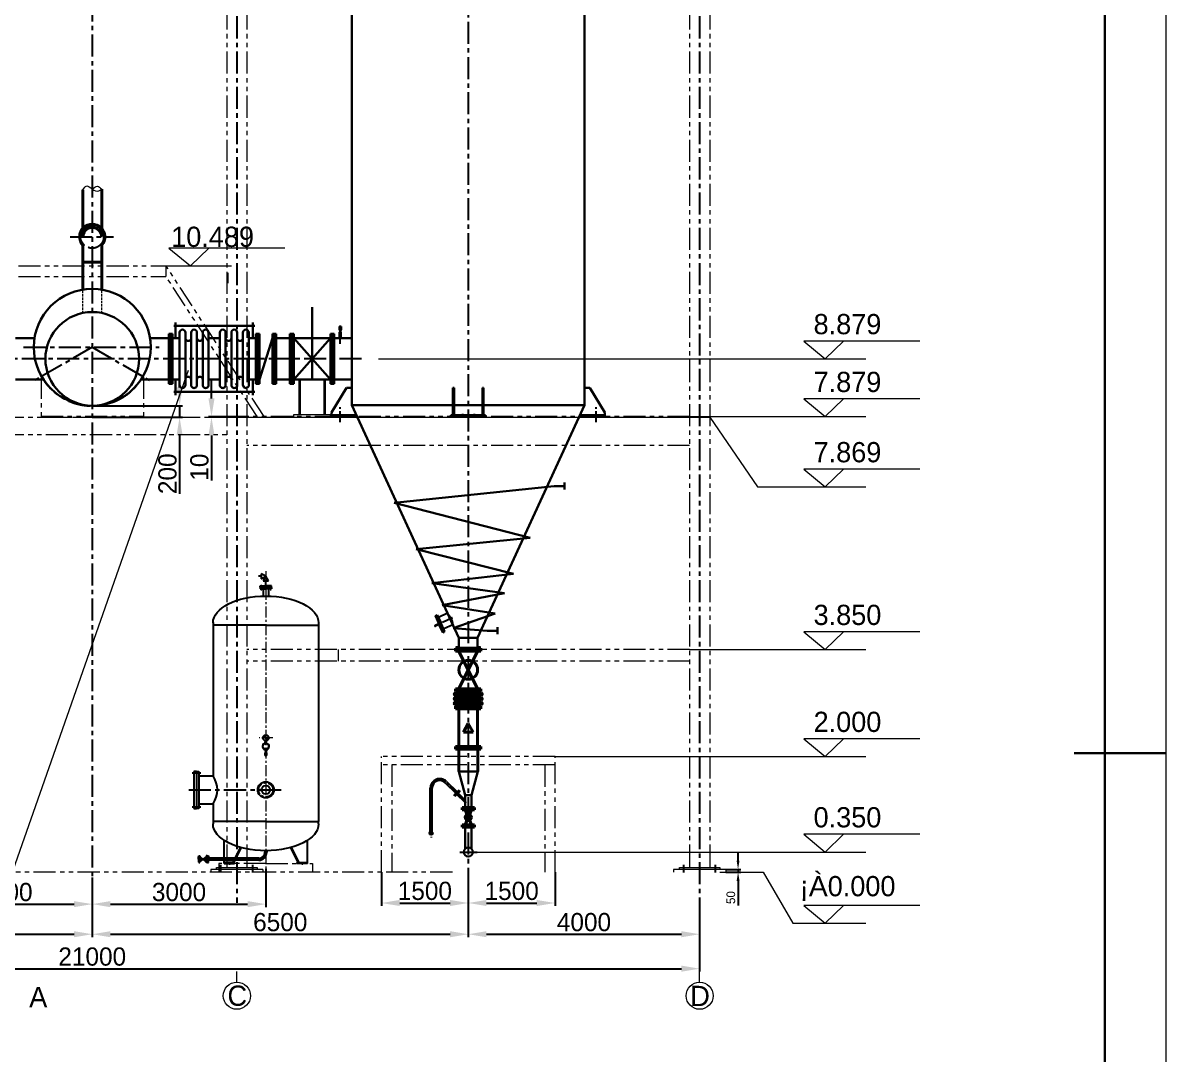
# Model space of a CAD drawing. Header units: millimetres. Extents: x 48549 to 244689, y 99496 to 172785.
# Drawn here: x 189479 to 209241, y 136122 to 153958 of the extents above; entities that cross this region are included whole.
import ezdxf

# ---------------------------------------------------------------- set-up
doc = ezdxf.new("R2010")
doc.units = ezdxf.units.MM
doc.header["$LTSCALE"] = 3
for name, pattern in [('CENTER', [50.8, 31.75, -6.35, 6.35, -6.35]), ('CENTERX2', [101.6, 63.5, -12.7, 12.7, -12.7]), ('DASHED', [19.05, 12.7, -6.35]), ('PHANTOMX2', [127, 63.5, -12.7, 12.7, -12.7, 12.7, -12.7])]:
    doc.linetypes.add(name, pattern=pattern)
doc.layers.add('3中心线层', color=1, linetype='CENTER', plot=False)
for name, color, linetype, lineweight in [('CON', 7, 'Continuous', 40), ('Layer3', 6, 'Continuous', 18), ('Layer4', 4, 'DASHED', 5), ('中心线', 1, 'CENTERX2', 18), ('双点划线', 3, 'PHANTOMX2', 20), ('图层1', 7, 'Continuous', 30), ('图层2', 1, 'CENTERX2', 15), ('图层3', 6, 'Continuous', 9), ('图框_内框线', 5, 'Continuous', 30), ('图框_外框线', 7, 'Continuous', 9)]:
    doc.layers.add(name, color=color, linetype=linetype, lineweight=lineweight)
doc.layers.add('Layer1', color=1, linetype='CENTERX2')
doc.styles.add('仿宋体', font='ttxt1.shx', dxfattribs={"bigfont": 'hzfs.shx'})
doc.dimstyles.new('ISO-25', dxfattribs={"dimtxt": 150, "dimasz": 150, "dimexe": 50, "dimexo": 0, "dimgap": 50, "dimtad": 1, "dimdec": 1, "dimdsep": 46, "dimtxsty": '仿宋体', "dimcen": 2.5, "dimazin": 0, "dimtfac": 1, "dimtdec": 1, "dimtmove": 0, "dimatfit": 3, "dimfxl": 1, "dimarcsym": 0})

# ---------------------------------------------------------------- blocks, each defined once
blk = doc.blocks.new('*D39')
at = {"layer": 'Defpoints', "color": 0, "ltscale": 3}
for p in [(184178, 138736), (190678, 138736), (190678, 138196)]:
    blk.add_point(p, dxfattribs=at)
at = {"layer": '图层3', "color": 0, "lineweight": -2, "ltscale": 3}
for p, q in [((184178, 138736), (184178, 138146)), ((190678, 138736), (190678, 138146)), ((184493, 138196), (190363, 138196))]:
    blk.add_line(p, q, dxfattribs=at)
at = {"layer": '图层3', "color": 0, "ltscale": 3}
for points in [[(184493, 138249), (184493, 138144), (184178, 138196)], [(190363, 138249), (190363, 138144), (190678, 138196)]]:
    blk.add_solid(points, dxfattribs=at)
at = {"layer": '图层3', "color": 0, "ltscale": 3, "insert": (187428, 138404), "char_height": 315, "attachment_point": 5, "style": '仿宋体'}
blk.add_mtext('6500', dxfattribs=at)
blk = doc.blocks.new('*D40')
at = {"layer": 'Defpoints', "color": 0, "ltscale": 3}
for p in [(197178, 138736), (190678, 138717), (197178, 138196)]:
    blk.add_point(p, dxfattribs=at)
at = {"layer": '图层3', "color": 0, "lineweight": -2, "ltscale": 3}
for p, q in [((197178, 138736), (197178, 138146)), ((190678, 138717), (190678, 138146)), ((190993, 138196), (196863, 138196))]:
    blk.add_line(p, q, dxfattribs=at)
at = {"layer": '图层3', "color": 0, "ltscale": 3}
for points in [[(190993, 138249), (190993, 138144), (190678, 138196)], [(196863, 138249), (196863, 138144), (197178, 138196)]]:
    blk.add_solid(points, dxfattribs=at)
at = {"layer": '图层3', "color": 0, "ltscale": 3, "insert": (193928, 138404), "char_height": 315, "attachment_point": 5, "style": '仿宋体'}
blk.add_mtext('6500', dxfattribs=at)
blk = doc.blocks.new('*D41')
at = {"layer": 'Defpoints', "color": 0, "ltscale": 3}
for p in [(187678, 139179), (190678, 139179), (190678, 138717)]:
    blk.add_point(p, dxfattribs=at)
at = {"layer": '图层3', "color": 0, "lineweight": -2, "ltscale": 3}
for p, q in [((187678, 139179), (187678, 138667)), ((190678, 139179), (190678, 138667)), ((187993, 138717), (190363, 138717))]:
    blk.add_line(p, q, dxfattribs=at)
at = {"layer": '图层3', "color": 0, "ltscale": 3}
for points in [[(187993, 138769), (187993, 138664), (187678, 138717)], [(190363, 138769), (190363, 138664), (190678, 138717)]]:
    blk.add_solid(points, dxfattribs=at)
at = {"layer": '图层3', "color": 0, "ltscale": 3, "insert": (189178, 138924), "char_height": 315, "attachment_point": 5, "style": '仿宋体'}
blk.add_mtext('3000', dxfattribs=at)
blk = doc.blocks.new('*D42')
at = {"layer": 'Defpoints', "color": 0, "ltscale": 3}
for p in [(193678, 139329), (190678, 139179), (193678, 138717)]:
    blk.add_point(p, dxfattribs=at)
at = {"layer": '图层3', "color": 0, "lineweight": -2, "ltscale": 3}
for p, q in [((193678, 139329), (193678, 138667)), ((190678, 139179), (190678, 138667)), ((190993, 138717), (193363, 138717))]:
    blk.add_line(p, q, dxfattribs=at)
at = {"layer": '图层3', "color": 0, "ltscale": 3}
for points in [[(190993, 138769), (190993, 138664), (190678, 138717)], [(193363, 138769), (193363, 138664), (193678, 138717)]]:
    blk.add_solid(points, dxfattribs=at)
at = {"layer": '图层3', "color": 0, "ltscale": 3, "insert": (192178, 138924), "char_height": 315, "attachment_point": 5, "style": '仿宋体'}
blk.add_mtext('3000', dxfattribs=at)
blk = doc.blocks.new('*D50')
at = {"layer": 'Defpoints', "color": 0, "ltscale": 3}
for p in [(180178, 138736), (201178, 138736), (201178, 137600)]:
    blk.add_point(p, dxfattribs=at)
at = {"layer": '图层3', "color": 0, "lineweight": -2, "ltscale": 3}
for p, q in [((180178, 138736), (180178, 137550)), ((201178, 138736), (201178, 137550)), ((180493, 137600), (200863, 137600))]:
    blk.add_line(p, q, dxfattribs=at)
at = {"layer": '图层3', "color": 0, "ltscale": 3}
for points in [[(180493, 137653), (180493, 137548), (180178, 137600)], [(200863, 137653), (200863, 137548), (201178, 137600)]]:
    blk.add_solid(points, dxfattribs=at)
at = {"layer": '图层3', "color": 0, "ltscale": 3, "insert": (190678, 137808), "char_height": 315, "attachment_point": 5, "style": '仿宋体'}
blk.add_mtext('21000', dxfattribs=at)
blk = doc.blocks.new('*D55')
at = {"layer": 'Defpoints', "color": 0, "ltscale": 3}
for p in [(197178, 138736), (201178, 138736), (201178, 138196)]:
    blk.add_point(p, dxfattribs=at)
at = {"layer": '图层3', "color": 0, "lineweight": -2, "ltscale": 3}
for p, q in [((197178, 138736), (197178, 138146)), ((201178, 138736), (201178, 138146)), ((197493, 138196), (200863, 138196))]:
    blk.add_line(p, q, dxfattribs=at)
at = {"layer": '图层3', "color": 0, "ltscale": 3}
for points in [[(197493, 138249), (197493, 138144), (197178, 138196)], [(200863, 138249), (200863, 138144), (201178, 138196)]]:
    blk.add_solid(points, dxfattribs=at)
at = {"layer": '图层3', "color": 0, "ltscale": 3, "insert": (199178, 138404), "char_height": 315, "attachment_point": 5, "style": '仿宋体'}
blk.add_mtext('4000', dxfattribs=at)
blk = doc.blocks.new('*D79')
at = {"layer": 'Defpoints', "color": 0, "ltscale": 3}
for p in [(190678, 147337), (190678, 147137), (192188, 147137)]:
    blk.add_point(p, dxfattribs=at)
at = {"layer": '图层3', "color": 0, "lineweight": -2, "ltscale": 3}
for p, q in [((192188, 147652), (192188, 147967)), ((190678, 147337), (192238, 147337)), ((192188, 147337), (192188, 147137)), ((190678, 147137), (192238, 147137)), ((192188, 146822), (192188, 145813))]:
    blk.add_line(p, q, dxfattribs=at)
at = {"layer": '图层3', "color": 0, "ltscale": 3}
for points in [[(192135, 147652), (192240, 147652), (192188, 147337)], [(192135, 146822), (192240, 146822), (192188, 147137)]]:
    blk.add_solid(points, dxfattribs=at)
at = {"layer": '图层3', "color": 0, "ltscale": 3, "insert": (191980, 146160), "char_height": 315, "attachment_point": 5, "rotation": 90, "style": '仿宋体'}
blk.add_mtext('200', dxfattribs=at)
blk = doc.blocks.new('*D82')
at = {"layer": 'Defpoints', "color": 0, "ltscale": 3}
for p in [(195678, 139268), (197178, 139268), (197178, 138736)]:
    blk.add_point(p, dxfattribs=at)
at = {"layer": '图层3', "color": 0, "lineweight": -2, "ltscale": 3}
for p, q in [((195678, 139268), (195678, 138686)), ((197178, 139268), (197178, 138686)), ((195993, 138736), (196863, 138736))]:
    blk.add_line(p, q, dxfattribs=at)
at = {"layer": '图层3', "color": 0, "ltscale": 3}
for points in [[(195993, 138789), (195993, 138684), (195678, 138736)], [(196863, 138789), (196863, 138684), (197178, 138736)]]:
    blk.add_solid(points, dxfattribs=at)
at = {"layer": '图层3', "color": 0, "ltscale": 3, "insert": (196428, 138944), "char_height": 315, "attachment_point": 5, "style": '仿宋体'}
blk.add_mtext('1500', dxfattribs=at)
blk = doc.blocks.new('*D83')
at = {"layer": 'Defpoints', "color": 0, "ltscale": 3}
for p in [(197178, 139268), (198678, 139268), (198678, 138736)]:
    blk.add_point(p, dxfattribs=at)
at = {"layer": '图层3', "color": 0, "lineweight": -2, "ltscale": 3}
for p, q in [((197178, 139268), (197178, 138686)), ((198678, 139268), (198678, 138686)), ((197493, 138736), (198363, 138736))]:
    blk.add_line(p, q, dxfattribs=at)
at = {"layer": '图层3', "color": 0, "ltscale": 3}
for points in [[(197493, 138789), (197493, 138684), (197178, 138736)], [(198363, 138789), (198363, 138684), (198678, 138736)]]:
    blk.add_solid(points, dxfattribs=at)
at = {"layer": '图层3', "color": 0, "ltscale": 3, "insert": (197928, 138944), "char_height": 315, "attachment_point": 5, "style": '仿宋体'}
blk.add_mtext('1500', dxfattribs=at)
blk = doc.blocks.new('*D96')
at = {"layer": 'Defpoints', "color": 0, "ltscale": 3}
for p in [(201628, 139318), (201628, 139268), (201842, 139268)]:
    blk.add_point(p, dxfattribs=at)
at = {"layer": '图层3', "color": 0, "lineweight": -2, "ltscale": 3}
for p, q in [((201842, 139468), (201842, 139618)), ((201628, 139318), (201892, 139318)), ((201628, 139268), (201892, 139268)), ((201842, 139318), (201842, 139268)), ((201842, 139118), (201842, 138691))]:
    blk.add_line(p, q, dxfattribs=at)
at = {"layer": '图层3', "color": 0, "ltscale": 3}
for points in [[(201817, 139468), (201867, 139468), (201842, 139318)], [(201817, 139118), (201867, 139118), (201842, 139268)]]:
    blk.add_solid(points, dxfattribs=at)
at = {"layer": '图层3', "color": 0, "ltscale": 3, "insert": (201717, 138830), "char_height": 150, "attachment_point": 5, "rotation": 90, "style": '仿宋体'}
blk.add_mtext('50', dxfattribs=at)
blk = doc.blocks.new('*D103')
at = {"layer": 'Defpoints', "color": 0, "ltscale": 3}
for p in [(192739, 147137), (193353, 147147), (193353, 147137)]:
    blk.add_point(p, dxfattribs=at)
at = {"layer": '图层3', "color": 0, "lineweight": -2, "ltscale": 3}
for p, q in [((192739, 147462), (192739, 147777)), ((193353, 147147), (192689, 147147)), ((193353, 147137), (192689, 147137)), ((192739, 147147), (192739, 147137)), ((192739, 146822), (192739, 146041))]:
    blk.add_line(p, q, dxfattribs=at)
at = {"layer": '图层3', "color": 0, "ltscale": 3}
for points in [[(192687, 147462), (192792, 147462), (192739, 147147)], [(192687, 146822), (192792, 146822), (192739, 147137)]]:
    blk.add_solid(points, dxfattribs=at)
at = {"layer": '图层3', "color": 0, "ltscale": 3, "insert": (192532, 146274), "char_height": 315, "attachment_point": 5, "rotation": 90, "style": '仿宋体'}
blk.add_mtext('10', dxfattribs=at)

msp = doc.modelspace()

# ---------------------------------------------------------------- linework, layer by layer
for p, q in [((194949.943, 148657.139), (194949.943, 148707.139)), ((194981.943, 148707.139), (194949.943, 148707.139)), ((194949.943, 148657.139), (194981.943, 148657.139)), ((194981.943, 148657.139), (194949.943, 148607.139)), ((194981.943, 148607.139), (194949.943, 148657.139)), ((194981.943, 148707.139), (194981.943, 148657.139)), ((194949.943, 148507.139), (194949.943, 148607.139)), ((194981.943, 148607.139), (194949.943, 148607.139)), ((194981.943, 148507.139), (194981.943, 148607.139)), ((193600.449, 144386.026), (193552.693, 144386.026)), ((193600.449, 144430.768), (193600.449, 144341.284)), ((193677.943, 144386.026), (193600.449, 144430.768)), ((193600.449, 144341.284), (193677.943, 144386.026)), ((193677.943, 144386.026), (193633.202, 144308.531)), ((193633.202, 144308.531), (193722.685, 144308.531)), ((193722.685, 144308.531), (193677.943, 144386.026)), ((193677.943, 144219.98), (193677.943, 144308.531)), ((193580.443, 144198.98), (193580.443, 144219.98)), ((193580.443, 144219.98), (193677.943, 144219.98)), ((193677.943, 144198.98), (193580.443, 144198.98)), ((193580.443, 144192.98), (193580.443, 144171.98)), ((193677.943, 144192.98), (193580.443, 144192.98)), ((193580.443, 144171.98), (193677.943, 144171.98)), ((193610.443, 144195.98), (193610.443, 144198.98)), ((193610.443, 144195.98), (193610.443, 144192.98)), ((193677.943, 144195.98), (193610.443, 144195.98)), ((193677.943, 144195.98), (193610.443, 144195.98)), ((193677.943, 144195.98), (193610.443, 144195.98)), ((193677.943, 144195.98), (193610.443, 144195.98)), ((193633.443, 144171.98), (193633.443, 144044.896)), ((193775.443, 144219.98), (193677.943, 144219.98)), ((193677.943, 144198.98), (193775.443, 144198.98)), ((193677.943, 144195.98), (193745.443, 144195.98)), ((193677.943, 144192.98), (193775.443, 144192.98)), ((193775.443, 144171.98), (193677.943, 144171.98)), ((193722.443, 144171.98), (193722.443, 144044.896)), ((193745.443, 144195.98), (193745.443, 144198.98)), ((193745.443, 144195.98), (193745.443, 144192.98)), ((193775.443, 144198.98), (193775.443, 144219.98)), ((193775.443, 144192.98), (193775.443, 144171.98)), ((196603.156, 143700.342), (196621.299, 143708.757)), ((196603.156, 143700.342), (196669.427, 143557.463)), ((196621.299, 143708.757), (196641.257, 143718.014)), ((196621.299, 143708.757), (196687.57, 143565.878)), ((196621.299, 143708.757), (196687.57, 143565.878)), ((196641.257, 143718.014), (196707.528, 143575.135)), ((196819.121, 143747.6), (196661.454, 143674.47)), ((192765.943, 143588.076), (192765.943, 143543.039)), ((193677.943, 143543.039), (192765.943, 143543.039)), ((192765.943, 143543.039), (192765.943, 141890.743)), ((192765.943, 143543.039), (192765.943, 141990.95)), ((193677.943, 143543.039), (194589.943, 143543.039)), ((194589.943, 143588.076), (194589.943, 143543.039)), ((194589.943, 143543.039), (194589.943, 143087.539)), ((196666.902, 143562.906), (196605.214, 143534.294)), ((196671.951, 143552.02), (196610.264, 143523.408)), ((196735.697, 143414.584), (196669.427, 143557.463)), ((196753.841, 143422.999), (196687.57, 143565.878)), ((196753.841, 143422.999), (196687.57, 143565.878)), ((196773.799, 143432.256), (196707.528, 143575.135)), ((196910.538, 143548.591), (196753.602, 143475.8)), ((196735.697, 143414.584), (196753.841, 143422.999)), ((196753.841, 143422.999), (196773.799, 143432.256)), ((194589.943, 143087.539), (194589.943, 140693.18)), ((192765.943, 141890.743), (192765.943, 140932.732)), ((193653.877, 141622.842), (193692.51, 141566.197)), ((193702.129, 141575.779), (193653.877, 141622.842)), ((193677.742, 141542.73), (193667.742, 141542.705)), ((193667.742, 141542.705), (193677.861, 141527.73)), ((193667.742, 141542.705), (193667.779, 141527.705)), ((193677.943, 141542.73), (193667.779, 141527.705)), ((193677.861, 141527.73), (193667.779, 141527.705)), ((193673.361, 141527.719), (193673.361, 141525.447)), ((193677.861, 141527.73), (193687.943, 141527.73)), ((193677.943, 141542.73), (193687.943, 141542.73)), ((193687.943, 141542.73), (193677.943, 141527.73)), ((193677.943, 141542.73), (193687.943, 141527.73)), ((193687.943, 141542.73), (193687.943, 141527.73)), ((193692.51, 141566.197), (193689.112, 141580.711)), ((193689.112, 141580.711), (193702.129, 141575.779)), ((193692.943, 141326.227), (193662.861, 141326.153)), ((193662.861, 141326.153), (193662.944, 141292.695)), ((193678.238, 141341.191), (193668.238, 141341.167)), ((193668.238, 141341.167), (193678.357, 141326.191)), ((193668.238, 141341.167), (193668.274, 141326.167)), ((193678.439, 141341.191), (193668.274, 141326.167)), ((193673.443, 141341.19), (193673.475, 141350.096)), ((193678.439, 141341.191), (193688.439, 141326.191)), ((193688.439, 141341.191), (193678.439, 141326.191)), ((193678.439, 141341.191), (193688.439, 141341.191)), ((193682.443, 141341.19), (193682.443, 141350.096)), ((193688.439, 141341.191), (193688.439, 141326.191)), ((193692.943, 141326.227), (193692.943, 141292.732)), ((192477.943, 141012.732), (192435.943, 141012.732)), ((192435.943, 141012.732), (192435.943, 140372.732)), ((192477.943, 141012.732), (192477.943, 140372.732)), ((192477.943, 141012.732), (192519.943, 141012.732)), ((192519.943, 141012.732), (192519.943, 140372.732)), ((192519.943, 140932.732), (192765.943, 140932.732)), ((196520.473, 139966.739), (196520.402, 140720.256)), ((196552.444, 139966.728), (196552.411, 140720.257)), ((196781.159, 140815.019), (196961.297, 140634.898)), ((196803.777, 140837.656), (196983.923, 140657.527)), ((194589.943, 140693.18), (194589.943, 140143.18)), ((196931.904, 140605.503), (196972.56, 140646.163)), ((196940.389, 140597.018), (196931.904, 140605.503)), ((196981.046, 140637.678), (196940.389, 140597.018)), ((196983.924, 140634.899), (196943.267, 140594.239)), ((196943.267, 140594.239), (196951.753, 140585.754)), ((196951.753, 140585.754), (196992.41, 140626.414)), ((196959.48, 140613.282), (196958.066, 140614.696)), ((196982.46, 140636.264), (196959.48, 140613.282)), ((196959.48, 140613.282), (196960.895, 140611.868)), ((196982.51, 140636.314), (196959.53, 140613.331)), ((197013.217, 140686.824), (196972.56, 140646.163)), ((196981.046, 140637.678), (197021.703, 140678.339)), ((197123.936, 140472.274), (196981.097, 140615.1)), ((196982.51, 140636.314), (197005.44, 140659.246)), ((196983.924, 140634.899), (197024.581, 140675.56)), ((197033.066, 140667.075), (196992.41, 140626.414)), ((197123.934, 140517.529), (197003.723, 140637.729)), ((197005.44, 140659.246), (197004.026, 140660.66)), ((197005.44, 140659.246), (197006.855, 140657.832)), ((197021.703, 140678.339), (197013.217, 140686.824)), ((197024.581, 140675.56), (197033.066, 140667.075)), ((192435.943, 140372.732), (192477.943, 140372.732)), ((192519.943, 140372.732), (192477.943, 140372.732)), ((192519.943, 140452.732), (192765.943, 140452.732)), ((192765.943, 140452.733), (192765.943, 140103.143)), ((193677.943, 140143.18), (192765.943, 140143.18)), ((193677.943, 140143.18), (194589.943, 140143.18)), ((194589.943, 140103.143), (194589.943, 140143.18)), ((192957.943, 139812.943), (192967.943, 139812.943)), ((192957.943, 139509.18), (192957.943, 139812.943)), ((194397.943, 139812.943), (194387.943, 139812.943)), ((194397.943, 139417.939), (194397.943, 139812.943)), ((192516.897, 139533.18), (192518.674, 139533.18)), ((192516.897, 139493.18), (192516.897, 139533.18)), ((192516.897, 139493.18), (192516.897, 139533.18)), ((192518.674, 139550.957), (192537.119, 139550.957)), ((192518.674, 139493.18), (192518.674, 139550.957)), ((192537.119, 139550.957), (192537.119, 139493.18)), ((192646.032, 139453.18), (192537.119, 139533.18)), ((192646.032, 139533.18), (192537.119, 139453.18)), ((192664.477, 139550.957), (192646.032, 139550.957)), ((192646.032, 139550.957), (192646.032, 139493.18)), ((192664.477, 139493.18), (192664.477, 139550.957)), ((192666.255, 139533.18), (192664.477, 139533.18)), ((192666.255, 139533.18), (192668.032, 139533.18)), ((192666.255, 139493.18), (192666.255, 139533.18)), ((192666.255, 139493.18), (192666.255, 139533.18)), ((192666.255, 139493.18), (192666.255, 139533.18)), ((192666.255, 139493.18), (192666.255, 139533.18)), ((192668.032, 139550.957), (192686.477, 139550.957)), ((192668.032, 139493.18), (192668.032, 139550.957)), ((192686.477, 139550.957), (192686.477, 139493.18)), ((193237.474, 139698.274), (193142.437, 139509.18)), ((193253.219, 139693.973), (193160.344, 139509.18)), ((193661.943, 139640.843), (193661.943, 139613.18)), ((193693.943, 139640.843), (193693.943, 139613.18)), ((194102.668, 139693.973), (194233.357, 139433.939)), ((194118.413, 139698.274), (194251.265, 139433.939)), ((192516.897, 139493.18), (192516.897, 139453.18)), ((192516.897, 139493.18), (192516.897, 139453.18)), ((192516.897, 139453.18), (192518.674, 139453.18)), ((192518.674, 139493.18), (192518.674, 139435.402)), ((192518.674, 139435.402), (192537.119, 139435.402)), ((192537.119, 139435.402), (192537.119, 139493.18)), ((192646.032, 139435.402), (192646.032, 139493.18)), ((192664.477, 139435.402), (192646.032, 139435.402)), ((192664.477, 139493.18), (192664.477, 139435.402)), ((192666.255, 139453.18), (192664.477, 139453.18)), ((192666.255, 139493.18), (192666.255, 139453.18)), ((192666.255, 139493.18), (192666.255, 139453.18)), ((192666.255, 139493.18), (192666.255, 139453.18)), ((192666.255, 139493.18), (192666.255, 139453.18)), ((192666.255, 139453.18), (192668.032, 139453.18)), ((192668.032, 139493.18), (192668.032, 139435.402)), ((192668.032, 139435.402), (192686.477, 139435.402)), ((193557.943, 139509.18), (192686.477, 139509.18)), ((192686.477, 139435.402), (192686.477, 139493.18)), ((193557.943, 139477.18), (192686.477, 139477.18)), ((192957.943, 139417.939), (192957.943, 139477.18)), ((193137.943, 139433.939), (192957.943, 139433.939)), ((192957.943, 139417.939), (193137.943, 139417.939)), ((193032.943, 139433.939), (193032.943, 139417.939)), ((193062.943, 139433.939), (193062.943, 139417.939)), ((193126.355, 139477.18), (193104.622, 139433.939)), ((193144.262, 139477.18), (193122.529, 139433.939)), ((193137.943, 139417.939), (193137.943, 139433.939)), ((194217.943, 139417.939), (194217.943, 139433.939)), ((194217.943, 139433.939), (194397.943, 139433.939)), ((194397.943, 139417.939), (194217.943, 139417.939)), ((194292.943, 139433.939), (194292.943, 139417.939)), ((194322.943, 139433.939), (194322.943, 139417.939))]:
    msp.add_line(p, q)
for centre, radius in [((193677.943, 141592.73), 50), ((193677.943, 141443.951), 49.562), ((193677.943, 140693.18), 140), ((193677.943, 140693.18), 75), ((196536.451, 139943.139), 28.5)]:
    msp.add_circle(centre, radius)
for centre, radius, start, end in [((196607.739, 143528.851), 6, 114.8830817, 294.8830817), ((193643.361, 141525.447), 30, 292.9934785, 4.342018), ((193643.361, 141525.447), 39, 292.9934785, 3.3553071), ((193677.943, 141443.951), 58.531, 300.1431848, 93.0581539), ((193677.943, 141443.951), 58.531, 112.9934785, 277.5237951), ((193732.443, 141350.096), 58.968, 120.1431848, 180), ((193732.443, 141350.096), 50, 120.1431848, 180), ((193677.943, 141292.732), 15, 180, 0.1409267), ((192417.69, 140692.732), 422.942, 325.4271683, 34.5728317), ((196686.402, 140720.271), 166, 45.0026719, 180.0053438), ((196686.411, 140720.263), 134, 45.0026719, 180.0025358), ((193557.943, 139613.18), 104, 269.999765, 0), ((193557.943, 139613.18), 136, 269.9997882, 0)]:
    msp.add_arc(centre, radius, start, end)
at = {"extrusion": (0, 0, -1)}
for centre, major_axis in [((193677.943, 143583.076), (912, 0)), ((193677.943, 140103.143), (-912, 0))]:
    msp.add_ellipse(centre, major_axis=major_axis, ratio=0.506985055, start_param=3.141592654, end_param=6.283185307, dxfattribs=at)
msp.add_spline([(196819.121, 143747.6), (196883.775, 143656.783), (196910.538, 143548.591)], degree=3)
at = {"layer": '3中心线层'}
msp.add_line((194965.943, 148407.268), (194965.943, 148720.702), dxfattribs=at)
at = {"layer": 'CON'}
for p, q in [((190514.223, 150400.356), (190514.288, 151069.865)), ((190841.69, 150400.325), (190841.753, 151081.33)), ((190514.174, 149343.773), (190514.251, 150137.17)), ((190841.643, 149343.784), (190841.716, 150137.17)), ((190514.165, 149816.795), (190841.634, 149816.763)), ((196957.943, 143142.139), (197397.943, 143142.139)), ((196957.943, 143094.139), (196957.943, 143142.139)), ((196957.943, 143118.139), (197397.943, 143118.139)), ((196957.943, 143094.139), (197397.943, 143094.139)), ((197015.443, 142442.139), (197340.443, 143094.139)), ((197340.443, 142442.139), (197015.443, 143094.139)), ((197397.943, 143094.139), (197397.943, 143142.139)), ((197400.443, 142368.139), (196955.443, 142368.139)), ((197400.443, 142328.139), (196955.443, 142328.139)), ((196957.943, 142442.139), (197397.943, 142442.139)), ((196957.943, 142442.139), (196957.943, 142394.139)), ((196957.943, 142418.139), (197397.943, 142418.139)), ((196957.943, 142394.139), (197397.943, 142394.139)), ((197015.443, 142368.139), (197015.443, 142394.139)), ((197340.443, 142368.139), (197340.443, 142394.139)), ((197397.943, 142442.139), (197397.943, 142394.139)), ((197400.443, 142288.139), (196955.443, 142288.139)), ((197400.443, 142248.139), (196955.443, 142248.139)), ((197400.443, 142208.139), (196955.443, 142208.139)), ((197400.443, 142168.139), (196955.443, 142168.139)), ((196957.943, 142142.139), (197397.943, 142142.139)), ((196957.943, 142142.139), (196957.943, 142094.139)), ((196957.943, 142118.139), (197397.943, 142118.139)), ((196957.943, 142094.139), (197397.943, 142094.139)), ((197015.443, 142142.139), (197015.443, 142168.139)), ((197015.443, 142094.139), (197015.443, 141442.139)), ((197340.443, 142142.139), (197340.443, 142168.139)), ((197340.443, 142094.139), (197340.443, 141442.139)), ((197397.943, 142142.139), (197397.943, 142094.139)), ((197177.943, 141838.139), (197092.943, 141690.915)), ((197177.943, 141838.139), (197262.943, 141690.915)), ((197092.943, 141690.915), (197262.943, 141690.915)), ((196957.943, 141442.139), (197397.943, 141442.139)), ((196957.943, 141442.139), (196957.943, 141394.139)), ((196957.943, 141418.139), (197397.943, 141418.139)), ((196957.943, 141394.139), (197397.943, 141394.139)), ((197015.503, 141394.131), (197015.521, 141008.513)), ((197340.503, 141394.147), (197340.521, 141008.529)), ((197397.943, 141442.139), (197397.943, 141394.139)), ((197073.013, 140386.143), (197073.012, 140350.136)), ((197073.012, 140350.136), (197283.021, 140350.144)), ((197073.013, 140386.134), (197283.019, 140386.144)), ((197073.013, 140368.134), (197283.02, 140368.144)), ((197124.05, 140350.138), (197232.037, 140086.141)), ((197124.062, 140086.136), (197232.024, 140350.141)), ((197283.019, 140386.144), (197283.021, 140350.144)), ((197073.027, 140086.143), (197073.026, 140050.136)), ((197073.026, 140050.136), (197283.035, 140050.144)), ((197073.027, 140086.134), (197283.033, 140086.144)), ((197073.027, 140068.134), (197283.034, 140068.144)), ((197283.033, 140086.144), (197283.035, 140050.144))]:
    msp.add_line(p, q, dxfattribs=at)
for centre, radius in [((197177.943, 142768.139), 162.5), ((197178.017, 140218.205), 53.96)]:
    msp.add_circle(centre, radius, dxfattribs=at)
for centre, radius, start, end in [((190677.943, 150257.17), 217.5, 318.8280323, 221.1610904), ((190677.943, 150257.17), 163.734, 359.9893884, 180), ((196955.443, 142348.139), 20, 90, 270), ((197015.443, 142308.139), 20, 270, 90), ((197340.443, 142308.139), 20, 90, 270), ((197400.443, 142348.139), 20, 270, 90), ((196955.443, 142268.139), 20, 90, 270), ((196955.443, 142188.139), 20, 90, 270), ((197015.443, 142228.139), 20, 270, 90), ((197340.443, 142228.139), 20, 90, 270), ((197400.443, 142268.139), 20, 270, 90), ((197400.443, 142188.139), 20, 270, 90)]:
    msp.add_arc(centre, radius, start, end, dxfattribs=at)
at = {"layer": 'Layer1', "ltscale": 2}
for p, q in [((190677.943, 169603.944), (190677.943, 138358.043)), ((193177.946, 165653.166), (193177.943, 138736.5)), ((201177.946, 165653.166), (201177.943, 138736.5)), ((197177.942, 160072.24), (197177.943, 138736.5)), ((190297.117, 150257.17), (191048.113, 150257.17)), ((189492.269, 148347.139), (191833.75, 148347.139)), ((190677.943, 148347.139), (189682.49, 147772.414)), ((190677.943, 148347.139), (191676.319, 147770.726)), ((195330.712, 148147.139), (185493.509, 148147.139)), ((192403.743, 140985.232), (192555.714, 140985.232)), ((192345.695, 140693.18), (193979.433, 140693.18)), ((192403.743, 140400.232), (192555.714, 140400.232)), ((197032.484, 139618.139), (197331.194, 139618.139))]:
    msp.add_line(p, q, dxfattribs=at)
at = {"layer": 'Layer1'}
for p, q in [((194965.943, 147051.684), (194965.943, 147311.074)), ((199389.943, 147051.684), (199389.943, 147311.074)), ((197077.943, 147199.006), (197077.943, 147126.26)), ((197277.943, 147199.006), (197277.943, 147126.26)), ((196603.32, 143681.127), (196658.242, 143706.602)), ((196905.244, 143666.841), (196602.296, 143526.326)), ((196611.159, 143521.478), (196604.117, 143536.661)), ((196719.32, 143426.279), (196774.243, 143451.753)), ((196980.443, 143142.742), (196980.443, 143176.017)), ((196980.443, 143077.269), (196980.443, 143154.657)), ((197375.443, 143142.742), (197375.443, 143176.017)), ((197375.443, 143076.789), (197375.443, 143154.657)), ((196536.411, 140720.254), (196536.451, 139869.859)), ((197003.473, 140615.352), (196792.472, 140826.333)), ((196961.546, 140657.275), (197143.965, 140474.874)), ((196498.764, 139943.139), (196577.06, 139943.139))]:
    msp.add_line(p, q, dxfattribs=at)
at = {"layer": 'Layer1', "ltscale": 10}
for p, q in [((192902.943, 139261.433), (192902.943, 139398.438)), ((193452.943, 139261.432), (193452.943, 139398.438)), ((200902.943, 139261.433), (200902.943, 139398.438)), ((201452.943, 139261.432), (201452.943, 139398.438))]:
    msp.add_line(p, q, dxfattribs=at)
at = {"layer": 'Layer1', "ltscale": 2}
msp.add_circle((190677.943, 150257.17), 197.5, dxfattribs=at)
at = {"layer": 'Layer1'}
msp.add_arc((196686.411, 140720.262), 150, 45.0026719, 180.0030076, dxfattribs=at)
at = {"layer": 'Layer3'}
for p, q in [((192004.098, 150063.632), (192374.921, 149757.161)), ((194007.093, 150063.632), (192004.098, 150063.632)), ((192374.921, 149757.161), (192691.274, 150063.632)), ((191740.574, 149757.161), (193085.463, 149757.161)), ((202978.325, 148453.609), (203349.148, 148147.139)), ((204981.32, 148453.609), (202978.325, 148453.609)), ((203349.148, 148147.139), (203665.501, 148453.609)), ((195623.595, 148147.139), (204049.034, 148147.139)), ((202978.325, 147453.609), (203349.148, 147147.139)), ((204981.32, 147453.609), (202978.325, 147453.609)), ((203349.148, 147147.139), (203665.501, 147453.609)), ((192817.537, 147137.161), (201352.945, 147137.161)), ((201002.943, 147147.139), (204049.034, 147147.139)), ((202978.324, 146238.918), (203349.148, 145932.447)), ((204981.32, 146238.918), (202978.324, 146238.918)), ((203349.148, 145932.447), (203665.501, 146238.918)), ((202179.669, 145932.447), (204049.033, 145932.447)), ((202978.325, 143424.675), (203349.148, 143118.204)), ((204981.32, 143424.675), (202978.325, 143424.675)), ((203349.148, 143118.204), (203665.501, 143424.675)), ((201002.943, 143118.204), (204049.034, 143118.204)), ((202978.325, 141574.639), (203349.148, 141268.169)), ((204981.32, 141574.639), (202978.325, 141574.639)), ((203349.148, 141268.169), (203665.501, 141574.639)), ((198677.944, 141268.169), (204049.034, 141268.169)), ((202978.325, 139924.609), (203349.148, 139618.139)), ((204981.32, 139924.609), (202978.325, 139924.609)), ((203349.148, 139618.139), (203665.501, 139924.609)), ((197257.519, 139618.139), (204049.034, 139618.139)), ((202978.325, 138695.48), (203349.148, 138389.01)), ((204981.32, 138695.48), (202978.325, 138695.48)), ((203349.148, 138389.01), (203665.501, 138695.48)), ((202788.364, 138389.01), (204049.034, 138389.01))]:
    msp.add_line(p, q, dxfattribs=at)
at = {"layer": 'Layer4'}
for p, q in [((190514.135, 148940.398), (190514.174, 149343.773)), ((190841.606, 148940.436), (190841.643, 149343.784))]:
    msp.add_line(p, q, dxfattribs=at)
at = {"layer": '中心线'}
for p, q in [((193677.943, 144473.076), (193677.943, 139328.807)), ((193597.987, 144238.735), (193597.987, 144139.468)), ((193757.9, 144238.735), (193757.9, 144139.468)), ((193801.92, 141592.73), (193564.934, 141592.73)), ((193655.335, 141292.695), (193677.943, 141292.732)), ((193700.615, 141292.732), (193677.943, 141292.732)), ((192545.792, 139539.553), (192502.153, 139539.553)), ((192695.708, 139539.553), (192636.97, 139539.553)), ((193557.943, 139493.18), (192501.897, 139493.18)), ((192545.792, 139446.806), (192502.153, 139446.806)), ((192697.63, 139446.806), (192637.097, 139446.806)), ((193047.943, 139446.041), (193047.943, 139398.544)), ((194307.943, 139446.041), (194307.943, 139398.544))]:
    msp.add_line(p, q, dxfattribs=at)
msp.add_circle((193677.943, 140693.18), 120, dxfattribs=at)
msp.add_arc((193557.943, 139613.18), 120, 270, 0, dxfattribs=at)
at = {"layer": '双点划线', "ltscale": 2}
for p, q in [((193002.945, 165653.166), (193002.943, 139348.139)), ((193352.945, 165653.166), (193352.943, 139348.139)), ((201002.945, 165653.166), (201002.943, 139348.139)), ((201352.945, 165653.166), (201352.943, 139348.139)), ((189402.943, 149757.161), (191952.946, 149757.161)), ((193647.914, 147147.139), (191952.946, 149757.161)), ((191952.946, 149757.161), (191952.946, 149573.554)), ((193023.024, 149637.161), (193023.024, 149453.554)), ((189402.943, 149573.554), (191952.946, 149573.554)), ((193528.678, 147147.139), (191952.946, 149573.554)), ((189743.533, 147938.165), (189752.694, 147942.175)), ((189794.607, 147837.145), (189794.607, 147137.161)), ((191561.279, 147837.145), (191561.279, 147137.161)), ((191612.353, 147938.165), (191603.192, 147942.175)), ((188352.944, 147137.161), (193002.945, 147137.161)), ((189794.607, 147157.161), (191561.279, 147157.161)), ((189794.607, 147137.161), (191561.279, 147137.161)), ((201002.943, 147147.139), (193352.943, 147147.139)), ((188352.944, 146837.161), (193002.945, 146837.161)), ((201002.943, 146647.139), (193352.943, 146647.139)), ((201002.943, 143118.204), (193352.943, 143118.205)), ((194927.943, 143118.205), (194927.943, 142918.205)), ((201002.943, 142918.204), (193352.943, 142918.205)), ((198677.944, 141268.169), (195677.944, 141268.169)), ((195677.944, 139268.169), (195677.944, 141268.169)), ((198677.944, 141125.188), (195677.944, 141125.188)), ((195855.103, 141125.188), (195855.103, 139268.169)), ((198500.784, 141125.188), (198500.784, 139268.169)), ((198677.944, 139268.169), (198677.944, 141268.169)), ((193677.943, 139417.939), (192867.943, 139417.939)), ((192867.943, 139417.939), (192867.943, 139268.139)), ((193677.943, 139417.939), (194487.943, 139417.939)), ((194487.943, 139417.939), (194487.943, 139268.139)), ((196902.71, 139268.139), (153899.363, 139268.139))]:
    msp.add_line(p, q, dxfattribs=at)
at = {"layer": '双点划线', "ltscale": 6}
for p, q in [((192827.943, 139348.139), (193527.943, 139348.139)), ((192827.943, 139318.139), (192827.943, 139348.139)), ((193527.943, 139348.139), (193527.943, 139318.139)), ((200827.943, 139348.139), (201527.943, 139348.139)), ((200827.943, 139318.139), (200827.943, 139348.139)), ((201527.943, 139348.139), (201527.943, 139318.139)), ((193627.943, 139318.139), (192727.943, 139318.139)), ((192727.943, 139318.139), (192727.943, 139268.139)), ((193627.943, 139318.139), (193627.943, 139268.139)), ((201627.943, 139318.139), (200727.943, 139318.139)), ((200727.943, 139318.139), (200727.943, 139268.139)), ((201627.943, 139318.139), (201627.943, 139268.139))]:
    msp.add_line(p, q, dxfattribs=at)
at = {"layer": '双点划线', "ltscale": 2}
msp.add_arc((190677.943, 148347.161), 1020, 203.6392359, 336.3607641, dxfattribs=at)
at = {"layer": '图层1'}
for p, q in [((199189.943, 158147.139), (199189.943, 147347.139)), ((195165.943, 147347.139), (195165.943, 156532.451)), ((194477.943, 149039.449), (194477.943, 147787.139)), ((192088.045, 148717.012), (193488.045, 148717.005)), ((192117.945, 148507.143), (192117.946, 148774.906)), ((193453.945, 148507.136), (193453.946, 148774.899)), ((189680.698, 148507.144), (189351.94, 148507.142)), ((191675.188, 148507.144), (191995.945, 148507.142)), ((192003.947, 148577.147), (192003.939, 147717.147)), ((192035.947, 148577.147), (192003.947, 148577.147)), ((192035.947, 148577.147), (192035.939, 147717.147)), ((192067.947, 148577.146), (192035.947, 148577.147)), ((192067.939, 147717.146), (192067.947, 148577.146)), ((192067.947, 148507.144), (192187.945, 148507.142)), ((192187.943, 148097.143), (192187.945, 148602.695)), ((192187.943, 148097.143), (192187.945, 148507.143)), ((192287.943, 148097.142), (192287.945, 148602.695)), ((192387.943, 148097.142), (192387.945, 148602.694)), ((192487.943, 148097.141), (192487.945, 148602.694)), ((192587.943, 148097.141), (192587.945, 148602.693)), ((192687.943, 148097.14), (192687.945, 148602.693)), ((192687.945, 148507.14), (192883.945, 148507.139)), ((192883.943, 148097.139), (192883.945, 148602.691)), ((192983.943, 148097.139), (192983.945, 148602.691)), ((193083.943, 148097.138), (193083.945, 148602.69)), ((193183.943, 148097.138), (193183.945, 148602.69)), ((193283.943, 148097.137), (193283.945, 148602.689)), ((193383.943, 148097.137), (193383.945, 148602.689)), ((193383.943, 148097.137), (193383.945, 148507.137)), ((193383.945, 148507.137), (193383.945, 148507.137)), ((193503.943, 148507.136), (193383.945, 148507.136)), ((193503.943, 147717.139), (193503.943, 148577.139)), ((193503.943, 148577.139), (193535.943, 148577.139)), ((193535.943, 148577.139), (193535.943, 147717.139)), ((193535.943, 148577.139), (193567.943, 148577.139)), ((193567.943, 148577.139), (193567.943, 147717.139)), ((193567.943, 147787.139), (193795.943, 148507.139)), ((193795.943, 147717.139), (193795.943, 148577.139)), ((193795.943, 148577.139), (193827.943, 148577.139)), ((193827.943, 148577.139), (193827.943, 147717.139)), ((193827.943, 148577.139), (193859.943, 148577.139)), ((193859.943, 148577.139), (193859.943, 147717.139)), ((194095.943, 148507.139), (193859.943, 148507.138)), ((194095.943, 147717.139), (194095.943, 148577.139)), ((194095.943, 148577.139), (194127.943, 148577.139)), ((194127.943, 148577.139), (194127.943, 147717.139)), ((194127.943, 148577.139), (194159.943, 148577.139)), ((194159.943, 148577.139), (194159.943, 147717.139)), ((194795.943, 148507.139), (194159.943, 148507.139)), ((194159.943, 148507.139), (194795.943, 147787.139)), ((194159.943, 147787.139), (194795.943, 148507.139)), ((194795.943, 147717.139), (194795.943, 148577.139)), ((194795.943, 148577.139), (194827.943, 148577.139)), ((194827.943, 148577.139), (194827.943, 147717.139)), ((194827.943, 148577.139), (194859.943, 148577.139)), ((194859.943, 148577.139), (194859.943, 147717.139)), ((194859.943, 148507.139), (195165.943, 148507.139)), ((194909.943, 148507.139), (195051.943, 148507.139)), ((192187.943, 148197.143), (192187.941, 147691.591)), ((192187.943, 148197.143), (192187.941, 147787.143)), ((192287.943, 148197.142), (192287.941, 147691.59)), ((192387.943, 148197.142), (192387.941, 147691.59)), ((192487.943, 148197.141), (192487.941, 147691.589)), ((192587.943, 148197.141), (192587.941, 147691.589)), ((192687.943, 148197.14), (192687.941, 147691.588)), ((192883.943, 148197.139), (192883.941, 147691.587)), ((192983.943, 148197.139), (192983.941, 147691.586)), ((193083.943, 148197.138), (193083.941, 147691.586)), ((193183.943, 148197.138), (193183.941, 147691.585)), ((193283.943, 148197.137), (193283.941, 147691.585)), ((193383.943, 148197.137), (193383.941, 147691.584)), ((193383.943, 148197.137), (193383.941, 147787.137)), ((189837.404, 147787.144), (189351.947, 147787.142)), ((191518.482, 147787.144), (191995.941, 147787.142)), ((192035.939, 147717.147), (192003.939, 147717.147)), ((192067.939, 147717.146), (192035.939, 147717.147)), ((192067.94, 147787.146), (192187.941, 147787.145)), ((192117.941, 147787.143), (192117.94, 147519.38)), ((192687.941, 147787.14), (192883.941, 147787.139)), ((193503.943, 147787.139), (193383.941, 147787.139)), ((193383.941, 147787.137), (193383.941, 147787.137)), ((193453.941, 147787.136), (193453.94, 147519.373)), ((193503.943, 147717.139), (193535.943, 147717.139)), ((193535.943, 147717.139), (193567.943, 147717.139)), ((193795.943, 147717.139), (193827.943, 147717.139)), ((193827.943, 147717.139), (193859.943, 147717.139)), ((194095.943, 147787.139), (193859.943, 147787.139)), ((194095.943, 147717.139), (194127.943, 147717.139)), ((194127.943, 147717.139), (194159.943, 147717.139)), ((194795.943, 147787.139), (194159.943, 147787.139)), ((194795.943, 147717.139), (194827.943, 147717.139)), ((195074.318, 147647.139), (194814.318, 147221.139)), ((194827.943, 147717.139), (194859.943, 147717.139)), ((194859.943, 147787.139), (195165.943, 147787.139)), ((195074.318, 147647.139), (195164.943, 147647.139)), ((196931.943, 147647.139), (196911.943, 147647.139)), ((196911.943, 147647.139), (196911.943, 147171.139)), ((196931.943, 147171.139), (196931.943, 147647.139)), ((197423.943, 147647.139), (197443.943, 147647.139)), ((197423.943, 147171.139), (197423.943, 147647.139)), ((197443.943, 147647.139), (197443.943, 147171.139)), ((199281.568, 147647.139), (199190.943, 147647.139)), ((199281.568, 147647.139), (199541.568, 147221.139)), ((192088.039, 147577.275), (193488.039, 147577.268)), ((196911.943, 147347.139), (195165.943, 147347.139)), ((197015.443, 143320.139), (195165.943, 147347.139)), ((197423.943, 147347.139), (196931.943, 147347.139)), ((197340.443, 143320.139), (199189.943, 147347.139)), ((199189.943, 147347.139), (197443.943, 147347.139)), ((194814.318, 147167.139), (194814.318, 147221.139)), ((194814.318, 147171.139), (195248.261, 147171.139)), ((194814.318, 147147.139), (194814.318, 147167.139)), ((195257.518, 147147.139), (194814.318, 147147.139)), ((196877.943, 147147.139), (196877.943, 147171.139)), ((196877.943, 147171.139), (197477.943, 147171.139)), ((197177.943, 147147.139), (196877.943, 147147.139)), ((196911.943, 147221.139), (196931.943, 147221.139)), ((197177.943, 147147.139), (197477.943, 147147.139)), ((197423.943, 147221.139), (197443.943, 147221.139)), ((197477.943, 147147.139), (197477.943, 147171.139)), ((199098.368, 147147.139), (199541.568, 147147.139)), ((199541.568, 147171.139), (199107.626, 147171.139)), ((199541.568, 147167.139), (199541.568, 147221.139)), ((199541.568, 147147.139), (199541.568, 147167.139)), ((195897.691, 145658.998), (198662.246, 145945.127)), ((198662.246, 145945.127), (198842.915, 145945.127)), ((198842.915, 146006.44), (198842.915, 145887.605)), ((198247.952, 145050.982), (195897.691, 145658.998)), ((196275.828, 144854.722), (198247.952, 145050.982)), ((197961.327, 144431.754), (196275.828, 144854.722)), ((196547.443, 144267.922), (197961.327, 144431.754)), ((197806.257, 144096.74), (196547.443, 144267.922)), ((196724.504, 143885.111), (197806.257, 144096.74)), ((197643.01, 143744.058), (196724.504, 143885.111)), ((196916.562, 143486.742), (197643.01, 143744.058)), ((197504.696, 143445.112), (196916.562, 143486.742)), ((197685.365, 143505.856), (197685.365, 143387.022)), ((197177.943, 143320.139), (197015.443, 143320.139)), ((197015.443, 143320.139), (197015.443, 143142.139)), ((197015.443, 143320.139), (197177.943, 143320.139)), ((197177.943, 143320.139), (197340.443, 143320.139)), ((197340.443, 143320.139), (197177.943, 143320.139)), ((197340.443, 143320.139), (197340.443, 143142.139)), ((197504.696, 143445.112), (197685.365, 143445.112)), ((197340.521, 141008.529), (197015.521, 141008.513)), ((197123.93, 140603.667), (197015.521, 141008.513)), ((197232.012, 140603.699), (197340.521, 141008.529)), ((197232.012, 140603.699), (197123.93, 140603.667)), ((197123.93, 140603.667), (197123.94, 140386.136)), ((197232.012, 140603.699), (197232.023, 140386.141)), ((197124.064, 140050.138), (197124.081, 139676.543)), ((197232.038, 140050.142), (197232.056, 139676.451))]:
    msp.add_line(p, q, dxfattribs=at)
for centre, radius in [((190677.943, 148347.139), 1010), ((190677.962, 148147.139), 810), ((197178.019, 139618.139), 79.5)]:
    msp.add_circle(centre, radius, dxfattribs=at)
for centre, start, end in [((192237.945, 148602.695), 359.9997196, 179.9997196), ((192437.945, 148602.694), 359.9997196, 179.9997196), ((192637.945, 148602.693), 359.9997196, 179.9997196), ((192933.945, 148602.691), 359.9997196, 179.9997196), ((193133.945, 148602.69), 359.9997196, 179.9997196), ((193333.945, 148602.689), 359.9997196, 179.9997196), ((192337.945, 148507.142), 179.9997196, 359.9997196), ((192537.945, 148507.141), 179.9997196, 359.9997196), ((193033.945, 148507.138), 179.9997196, 359.9997196), ((193233.945, 148507.137), 179.9997196, 359.9997196), ((192337.941, 147787.142), 359.9997196, 179.9997196), ((192537.941, 147787.141), 359.9997196, 179.9997196), ((193033.941, 147787.138), 359.9997196, 179.9997196), ((193233.941, 147787.137), 359.9997196, 179.9997196), ((192237.941, 147691.59), 179.9997196, 359.9997196), ((192437.941, 147691.589), 179.9997196, 359.9997196), ((192637.941, 147691.588), 179.9997196, 359.9997196), ((192933.941, 147691.587), 179.9997196, 359.9997196), ((193133.941, 147691.586), 179.9997196, 359.9997196), ((193333.941, 147691.585), 179.9997196, 359.9997196)]:
    msp.add_arc(centre, 50, start, end, dxfattribs=at)
at = {"layer": '图层2'}
msp.add_line((193677.943, 144195.98), (193745.443, 144195.98), dxfattribs=at)
msp.add_line((193677.943, 144195.98), (193745.443, 144195.98), dxfattribs=at)
msp.add_line((193677.943, 144195.98), (193745.443, 144195.98), dxfattribs=at)
at = {"layer": '图层3', "ltscale": 3}
for p, q in [((188242.939, 136267.535), (192341.216, 147948.507)), ((194249.29, 147787.139), (194249.29, 147187.164)), ((194274.29, 147787.139), (194274.29, 147187.164)), ((194681.594, 147787.139), (194681.594, 147187.164)), ((194706.594, 147787.139), (194706.594, 147187.164)), ((194161.099, 147147.164), (194161.099, 147187.164)), ((194161.099, 147187.164), (194794.787, 147187.164)), ((194794.787, 147147.164), (194794.787, 147187.164)), ((201352.945, 147137.161), (202179.669, 145932.447)), ((201527.943, 139268.139), (202277.478, 139268.139)), ((202277.478, 139268.139), (202788.364, 138389.01))]:
    msp.add_line(p, q, dxfattribs=at)
at = {"layer": '图层3'}
for p, q in [((193177.943, 137366.709), (193177.943, 137550.374)), ((201177.943, 137366.708), (201177.943, 137550.372))]:
    msp.add_line(p, q, dxfattribs=at)
for centre in [(193177.943, 137132.488), (201177.943, 137132.486)]:
    msp.add_circle(centre, 234.221, dxfattribs=at)
at = {"layer": '图层3', "ltscale": 3}
msp.add_open_spline([(190514.223, 151069.768), (190535.873, 151102.059), (190582.456, 151171.537), (190676.899, 151070.491), (190775.654, 151034.026), (190825.201, 151069.309), (190841.753, 151081.33)], degree=3, knots=[0, 0, 0, 0, 96.054883585, 206.673570133, 323.49221166, 382.300824805, 382.300824805, 382.300824805, 382.300824805], dxfattribs=at)
msp.add_spline([(190677.943, 151082.379), (190766.05, 151133.248), (190841.753, 151081.33)], degree=3, dxfattribs=at)
at = {"layer": '图框_内框线'}
msp.add_lwpolyline([(122808.01, 110926.221), (208182.226, 110926.221), (208182.226, 171726.221), (122808.01, 171726.221)], close=True, dxfattribs=at)
msp.add_lwpolyline([(207652.609, 141326.221), (209241.459, 141326.221)], dxfattribs=at)
at = {"layer": '图框_外框线'}
msp.add_lwpolyline([(120159.926, 109866.988), (209241.459, 109866.988), (209241.459, 172785.455), (120159.926, 172785.455)], close=True, dxfattribs=at)

# ---------------------------------------------------------------- texts
at = {"layer": 'Layer3', "style": '仿宋体'}
for s, insert, char_height, width, attachment_point in [('10.489', (192758.514, 150255.417), 350, 2020.35604, 5), ('8.879', (203732.741, 148745.394), 350, 2020.35604, 5), ('7.879', (203732.741, 147745.394), 350, 2020.35604, 5), ('7.869', (203732.741, 146530.702), 350, 2020.35604, 5), ('3.850', (203732.741, 143716.46), 350, 2020.35604, 5), ('2.000', (203732.741, 141866.424), 350, 2020.35604, 5), ('0.350', (203732.741, 140216.394), 350, 2020.35604, 5), ('{\\fArial|b0|i0|c0|p32;¡À}0.000', (203732.741, 138987.265), 350, 2020.35604, 5), ('A', (189744.501, 136934.132), 351, 1944.27277, 8), ('C', (193184.979, 136953.067), 351, 1944.27277, 8), ('D', (201184.979, 136953.066), 351, 1944.27277, 8)]:
    msp.add_mtext(s, dxfattribs=dict(at, insert=insert, char_height=char_height, width=width, attachment_point=attachment_point))

# ---------------------------------------------------------------- dimensions: what is measured, and where the dimension line sits
at = {"layer": '图层3', "ltscale": 3}
for base, p1, p2, picture, middle in [((192187.807, 147137.161), (190677.943, 147337.139), (190677.943, 147137.161), '*D79', (191980.307, 146160.04)), ((192739.483, 147137.161), (193352.944, 147147.139), (193352.944, 147137.161), '*D103', (192531.983, 146274.121))]:
    dim = msp.add_linear_dim(base=base, p1=p1, p2=p2, angle=90, dimstyle='ISO-25', override={"dimtxt": 315, "dimasz": 315}, dxfattribs=at)
    dim.commit()
    dim.dimension.update_dxf_attribs({"geometry": picture, "text_midpoint": middle})
dim = msp.add_linear_dim(base=(201842.25, 139268.139), p1=(201627.943, 139318.139), p2=(201627.943, 139268.139), angle=90, dimstyle='ISO-25', dxfattribs=at)
dim.commit()
dim.dimension.update_dxf_attribs({"geometry": '*D96', "text_midpoint": (201717.25, 138829.761)})
for base, p1, p2, picture, middle in [((193677.943, 138716.697), (190677.943, 139179.007), (193677.943, 139328.807), '*D42', (192177.943, 138924.197)), ((190677.943, 138716.696), (187677.943, 139179.008), (190677.943, 139179.008), '*D41', (189177.943, 138924.196)), ((197177.943, 138736.5), (195677.944, 139268.169), (197177.943, 139268.139), '*D82', (196427.943, 138944)), ((198677.944, 138736.5), (197177.943, 139268.139), (198677.944, 139268.169), '*D83', (197927.943, 138944)), ((201177.943, 137600.372), (180177.942, 138736.503), (201177.943, 138736.5), '*D50', (190677.943, 137807.872)), ((190677.943, 138196.204), (184177.942, 138736.5), (190677.943, 138736.5), '*D39', (187427.943, 138403.704)), ((197177.943, 138196.204), (190677.943, 138716.696), (197177.943, 138736.5), '*D40', (193927.943, 138403.704)), ((201177.943, 138196.204), (197177.943, 138736.5), (201177.943, 138736.5), '*D55', (199177.943, 138403.704))]:
    dim = msp.add_linear_dim(base=base, p1=p1, p2=p2, dimstyle='ISO-25', override={"dimtxt": 315, "dimasz": 315}, dxfattribs=at)
    dim.commit()
    dim.dimension.update_dxf_attribs({"geometry": picture, "text_midpoint": middle})

doc.saveas('drawing.dxf')
